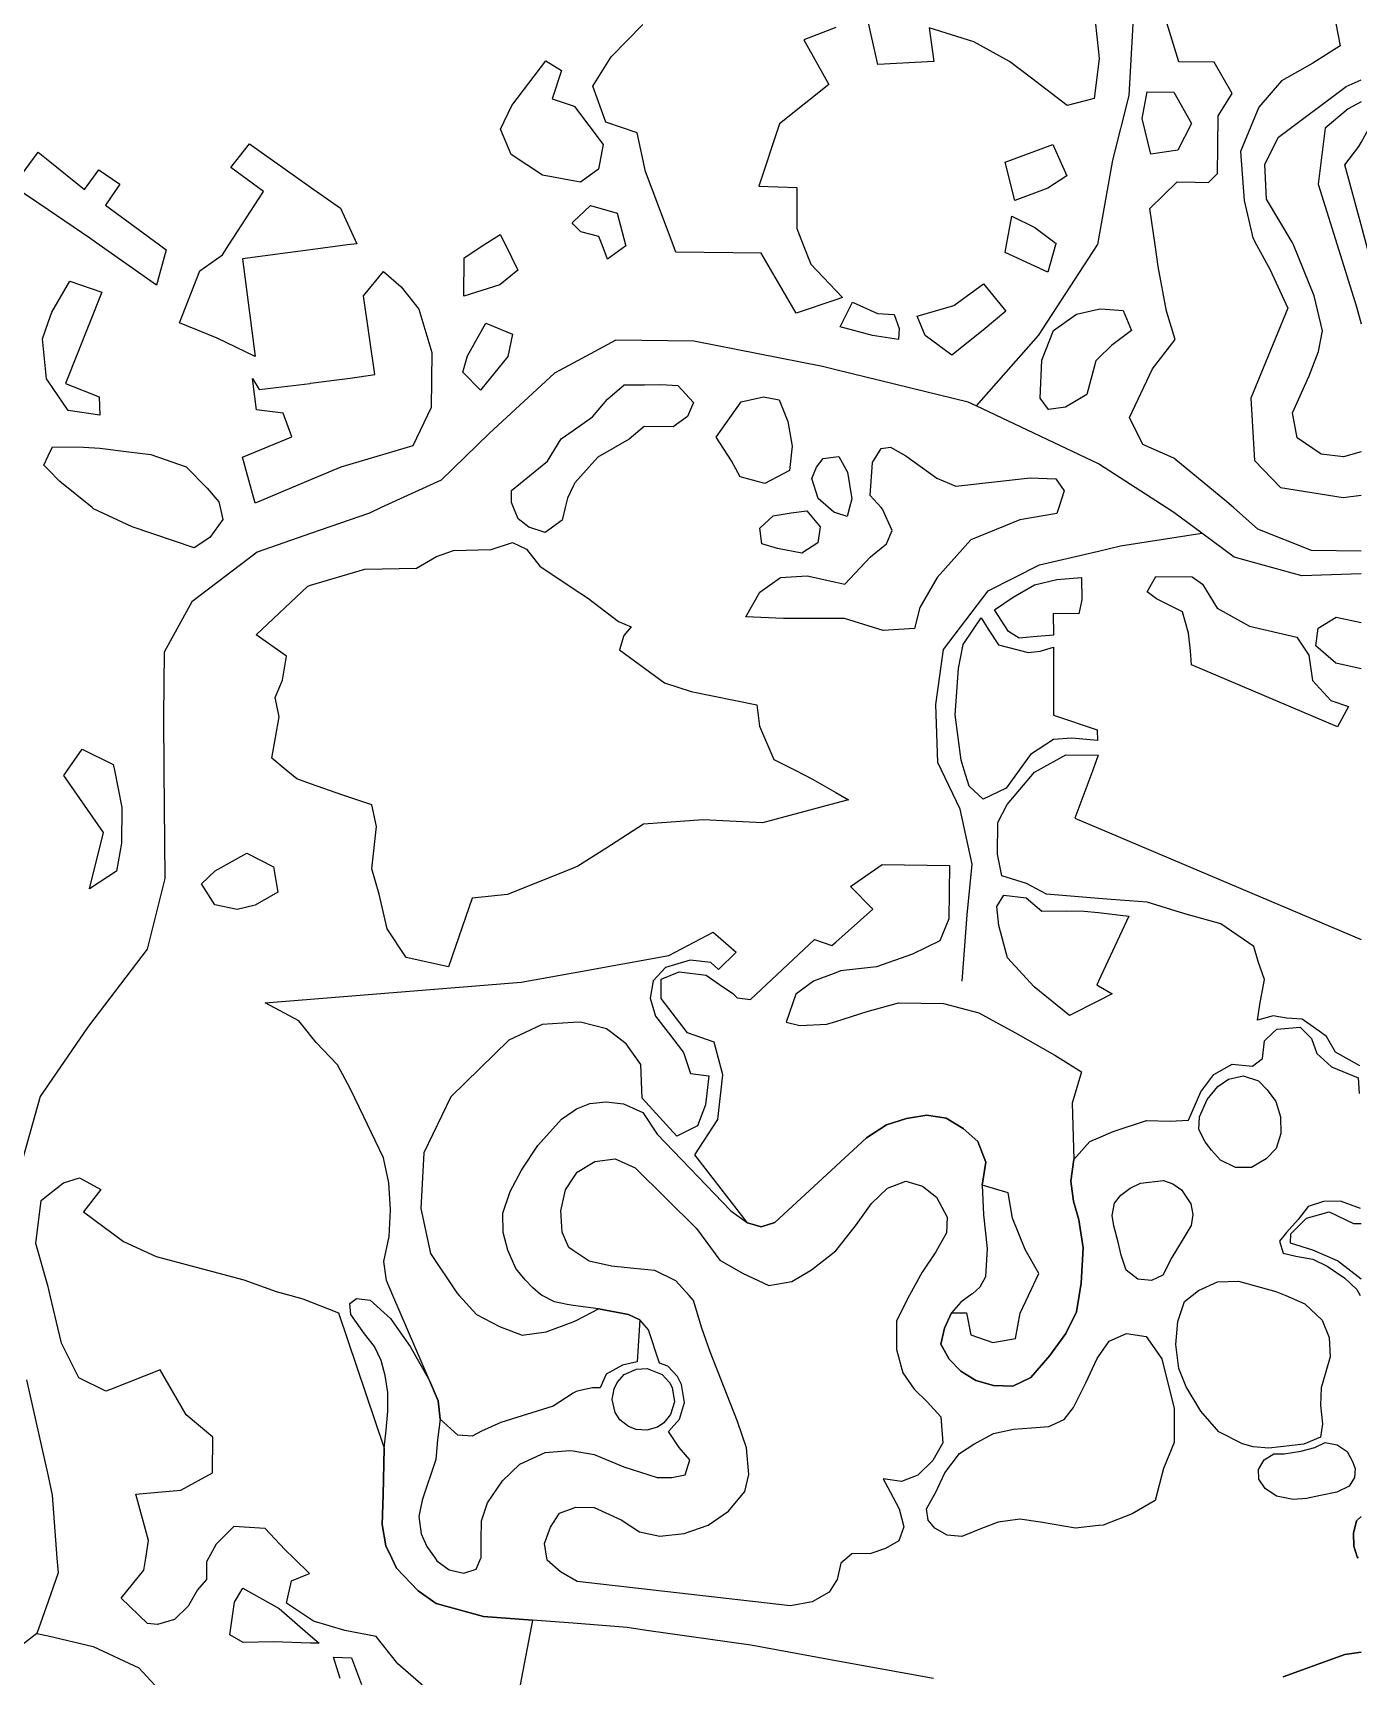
# Model space of a CAD drawing. Header units: millimetres. Extents: x 0 to 1153, y 0 to 888.
# Drawn here: x 268.3 to 419.7, y 586.5 to 774.2 of the extents above; entities that cross this region are included whole.
import ezdxf

# ---------------------------------------------------------------- set-up
doc = ezdxf.new("R2010")
doc.units = ezdxf.units.MM

msp = doc.modelspace()

# ---------------------------------------------------------------- linework, layer by layer
at = {"layer": 'minor_roads'}
msp.add_polyline3d([(374.4318, 665.9034, 5.0397), (375.0032, 673.4695, 4.9527), (375.561, 679.261, 4.8869), (374.1912, 685.5683, 4.8122), (372.0814, 690, 4.7559), (371.6507, 690.9049, 4.7439)], dxfattribs=at)
at = {"layer": 'parks'}
for points in [[(389.6217, 775.5694, 4.2917), (390, 772.0713, 4.296), (390.0815, 771.3173, 4.2962), (390, 770.6596, 4.2967), (389.5145, 766.7432, 4.2951), (386.436, 765.9444, 4.2737), (382.3658, 769.0416, 4.2434), (379.8316, 770.9401, 4.2244), (375.7671, 773.1917, 4.1944), (370.6718, 774.7868, 4.1573), (371.1928, 770.9614, 4.1631), (364.7951, 770.6117, 4.1179), (363.5287, 776.2209, 4.1057)], [(393.547, 730.2881, 4.4205), (396.172, 735.85, 4.3824), (398.7543, 739.2195, 4.3573), (397.7705, 742.4465, 4.3385), (396.8256, 747.55, 4.3082), (396.4742, 750, 4.2936), (395.8751, 754.1775, 4.2929), (398.9726, 757.1969, 4.2854), (401.0424, 757.1904, 4.2813), (402.5524, 757.1534, 4.2783), (403.6035, 758.1535, 4.2758), (403.6486, 761.21, 4.2743), (403.6838, 764.7685, 4.2726), (405.257, 767.3047, 4.2684), (403.2307, 770.8881, 4.2707), (399.1715, 770.9374, 4.2786), (397.6651, 775.8712, 4.2793)], [(417.1179, 775.2911, 4.2416), (417.5985, 772.7486, 4.2418), (414.5054, 770.7512, 4.2488), (410.9009, 768.76, 4.2567), (408.3069, 765.7437, 4.2631), (406.2074, 760.6679, 4.2696), (406.6269, 755.069, 4.2713), (407.6222, 750.8197, 4.2713), (408.0682, 750, 4.2707), (409.5765, 747.2279, 4.2863), (411.6165, 742.7987, 4.3124), (407.3996, 732.4986, 4.3878), (407.8165, 725.3665, 4.4345), (410.8079, 722.2824, 4.4518), (417.9711, 721.1733, 4.4522), (420, 721.4352, 4.4483)], [(360, 774.8478, 4.0814), (356.3501, 773.4276, 4.0387), (359.2051, 768.3287, 4.0763), (353.5723, 763.8348, 4.0195), (351.2083, 756.7272, 4.0069), (355.5298, 756.5632, 4.049), (355.5528, 751.8797, 4.0548), (356.2846, 750, 4.0635), (357.1338, 747.8185, 4.0888), (360, 744.7965, 4.1369), (360.7714, 743.9831, 4.1484), (360, 743.7267, 4.1453), (355.4594, 742.2171, 4.1213), (351.4509, 749.0676, 4.0291), (341.7343, 749.1857, 3.9433), (341.4272, 750, 3.9325), (338.2658, 758.3805, 3.8755), (337.2965, 762.7967, 3.85), (333.7233, 764.0388, 3.8074), (332.2386, 768.1268, 3.7742), (334.3334, 771.4929, 3.7842), (337.9585, 775.1842, 3.8135)], [(321.6778, 763.2188, 3.6972), (322.9812, 765.9163, 3.6938), (326.8876, 771.0445, 3.7044), (328.6561, 769.9172, 3.7276), (327.6021, 766.7057, 3.7329), (330, 765.8779, 3.7593), (330.1408, 765.8293, 3.7611), (333.4203, 761.4686, 3.8148), (332.8669, 758.6691, 3.8207), (330.8106, 757.1609, 3.807), (330, 757.3149, 3.7984), (326.4731, 757.9849, 3.7665), (322.9133, 760.3233, 3.7244), (321.6778, 763.2188, 3.6972)], [(409.0029, 759.2216, 4.2647), (410.5751, 762.3339, 4.2602), (418.309, 768.0846, 4.2425), (420, 768.8654, 4.2388)], [(395.001, 764.4558, 4.2898), (395.5494, 767.4969, 4.2873), (398.6178, 767.4597, 4.2813), (400.6281, 763.8764, 4.279), (399.0568, 760.8384, 4.2835), (395.9822, 760.3647, 4.2898), (395.001, 764.4558, 4.2898)], [(420, 766.3549, 4.24), (418.5339, 765.5452, 4.2432), (415.8778, 763.3381, 4.2494), (415.1048, 756.9359, 4.2538), (417.2679, 750, 4.2526), (419.474, 742.9262, 4.2979), (420, 741.0105, 4.3105)], [(418.1607, 759.1661, 4.2468), (419.7524, 761.2468, 4.2427), (420, 761.6983, 4.242), (421.6403, 764.6898, 4.2287), (428.491, 765.4986, 4.1781), (437.0473, 760.6558, 4.1218), (448.257, 757.1373, 4.049), (450, 756.9338, 4.0373), (461.9354, 755.5403, 4.0681), (458.2938, 750.4925, 4.0708), (458.0383, 750, 4.0713), (455.266, 744.6567, 4.1111), (452.6006, 744.9678, 4.1016), (450, 744.0351, 4.1033), (444.3812, 742.0198, 4.1552), (439.7476, 739.5208, 4.2038), (435.1367, 738.8891, 4.2362), (427.6236, 742.1118, 4.2564), (423.9316, 742.7792, 4.274), (422.9148, 743.284, 4.2766), (421.9066, 745.164, 4.2693), (420.6129, 750, 4.2432), (420, 752.291, 4.2462), (418.1607, 759.1661, 4.2468)], [(266.0241, 756.7126, 3.2819), (268.8843, 760.5898, 3.2545), (270, 759.6952, 3.2785), (274.1792, 756.344, 3.3598), (275.8126, 758.5728, 3.3432), (278.2222, 756.936, 3.3844), (276.5868, 754.54, 3.4027), (282.7444, 750, 3.5044), (283.4936, 749.4476, 3.5195), (282.3815, 745.4005, 3.5862), (275.8552, 750, 3.4574), (274.7746, 750.7616, 3.4398), (270, 754.0087, 3.3601), (266.0241, 756.7126, 3.2819)], [(285.0144, 741.0941, 3.6797), (287.3565, 747.0497, 3.5878), (289.9279, 748.8676, 3.5728), (290.6614, 750, 3.5583), (294.6274, 756.1233, 3.5247), (290.8884, 758.8449, 3.4663), (293.0313, 761.5693, 3.4565), (300, 756.6147, 3.5628), (303.4029, 754.1954, 3.6103), (305.2716, 750.1399, 3.6577), (304.202, 750, 3.6513), (300, 749.4503, 3.6306), (292.2083, 748.431, 3.5954), (293.671, 737.2721, 3.7913), (289.3168, 739.3507, 3.7337), (285.0144, 741.0941, 3.6797)], [(379.3406, 759.4704, 4.2268), (384.7755, 761.4858, 4.2641), (386.3941, 757.8887, 4.2773), (384.2112, 756.4842, 4.2626), (380.4381, 755.0805, 4.2368), (379.3406, 759.4704, 4.2268)], [(420, 726.3799, 4.4135), (417.9875, 725.8191, 4.4198), (415.4256, 726.1011, 4.4208), (412.7069, 727.9553, 4.4113), (412.1662, 730.8146, 4.3926), (414.0719, 735.0565, 4.3611), (415.1287, 737.8498, 4.3403), (415.5966, 740.1857, 4.3235), (414.6223, 744.1838, 4.2977), (412.2685, 750, 4.2625), (412.1394, 750.3189, 4.2626), (409.2021, 755.2236, 4.2661), (409.0029, 759.2216, 4.2647)], [(329.8751, 752.517, 3.8193), (330, 752.6378, 3.8197), (331.9534, 754.5267, 3.8295), (335.0275, 753.6438, 3.8618), (335.9779, 750, 3.8844), (336.0049, 749.8965, 3.8858), (333.9168, 748.398, 3.8838), (333.2957, 750, 3.8608), (332.925, 750.956, 3.8535), (330.8856, 751.4919, 3.8329), (330, 752.3903, 3.8208), (329.8751, 752.517, 3.8193)], [(379.3429, 749.1376, 4.2375), (379.5014, 750, 4.2328), (380.1045, 753.2819, 4.2354), (382.742, 751.9861, 4.2545), (385.1575, 750.1727, 4.2724), (385.108, 750, 4.2721), (384.2145, 746.8855, 4.2857), (379.3429, 749.1376, 4.2375)], [(317.4979, 744.1373, 3.822), (317.5513, 748.5318, 3.7641), (319.8049, 750, 3.7604), (321.6677, 751.2136, 3.7664), (322.2618, 750, 3.7776), (323.6718, 747.1194, 3.8231), (321.5975, 745.4348, 3.8308), (317.4979, 744.1373, 3.822)], [(269.3526, 739.2868, 3.6279), (270, 741.1268, 3.596), (270.4204, 742.3216, 3.5744), (272.5014, 745.8644, 3.5163), (276.1462, 744.5935, 3.5634), (271.9997, 734.1811, 3.7448), (275.8572, 732.6568, 3.7916), (275.9036, 730.5562, 3.8323), (272.3219, 731.1015, 3.8072), (270, 734.4363, 3.7306), (269.8163, 734.7001, 3.724), (269.3526, 739.2868, 3.6279)], [(292.2046, 725.7771, 3.9784), (297.8669, 728.087, 3.96), (296.869, 730.8031, 3.9123), (293.8048, 731.1842, 3.8935), (293.3447, 734.7579, 3.8318), (294.1364, 733.4846, 3.8566), (299.9391, 734.1946, 3.8711), (300, 734.2025, 3.8713), (304.5016, 734.7895, 3.8836), (307.3196, 735.192, 3.8912), (306.0542, 744.1742, 3.7511), (308.3178, 746.9622, 3.7244), (310.3507, 745.237, 3.7624), (312.3653, 742.6665, 3.8111), (313.8397, 737.7238, 3.8879), (313.7635, 731.4526, 3.974), (311.6642, 727.0644, 4.0269), (303.4509, 724.6182, 4.034), (300, 723.1645, 4.0455), (293.6749, 720.4999, 4.0714), (292.2046, 725.7771, 3.9784)], [(369.2888, 741.8633, 4.2204), (373.4754, 743.0854, 4.2391), (376.8779, 745.5529, 4.2447), (379.4295, 742.4463, 4.2826), (376.8457, 740.2755, 4.2805), (373.2308, 737.4295, 4.2772), (370.2052, 739.6685, 4.2422), (369.2888, 741.8633, 4.2204)], [(360.4831, 740.6415, 4.1725), (361.9001, 743.4769, 4.1598), (364.7455, 742.1879, 4.1883), (366.6698, 742.0531, 4.2019), (367.2499, 740.4664, 4.2174), (367.1386, 739.1947, 4.2261), (364.1713, 739.6582, 4.2037), (360.4831, 740.6415, 4.1725)], [(383.3204, 732.4937, 4.372), (383.541, 736.8397, 4.3455), (384.8767, 740.2151, 4.3324), (387.489, 742.1068, 4.3375), (390, 742.6502, 4.3507), (390.2534, 742.7051, 4.3499), (392.8167, 742.5345, 4.3465), (393.7639, 740.2465, 4.359), (391.4811, 738.5087, 4.3733), (390, 737.0637, 4.3843), (389.6938, 736.7649, 4.3842), (388.6799, 732.9025, 4.4015), (386.2251, 731.4827, 4.3957), (384.2796, 731.1905, 4.386), (383.3204, 732.4937, 4.372)], [(317.3928, 735.4877, 3.9362), (317.9267, 737.3303, 3.9145), (320.0099, 741.059, 3.8771), (323.0717, 739.8231, 3.91), (322.5213, 737.2745, 3.9389), (319.4137, 733.4282, 3.9728), (317.3928, 735.4877, 3.9362)], [(322.9418, 720.5902, 4.1491), (322.9584, 721.9559, 4.1321), (327.0509, 725.2978, 4.1045), (328.6162, 727.8433, 4.0802), (330, 728.8194, 4.0743), (332.2033, 730.3736, 4.0707), (333.9298, 732.369, 4.0599), (335.8122, 734.0373, 4.0545), (338.1534, 734.0089, 4.0709), (340.0242, 734.0697, 4.0832), (341.9569, 733.9626, 4.0976), (343.7233, 732.0084, 4.1288), (343.0486, 730.4091, 4.1401), (341.4198, 729.2209, 4.1416), (338.0957, 729.2613, 4.1202), (336.3841, 727.8326, 4.1247), (332.8028, 725.7761, 4.1256), (330.1778, 722.8438, 4.1437), (330, 722.4688, 4.147), (329.3412, 721.0792, 4.1611), (329.0833, 720, 4.1728), (328.7434, 718.5776, 4.195), (326.7842, 717.1612, 4.2133), (324.9372, 717.7504, 4.199), (323.7264, 718.7315, 4.1797), (323.191, 720, 4.1571), (322.9418, 720.5902, 4.1491)], [(346.3127, 728.065, 4.1834), (349.1748, 732.1001, 4.1642), (351.739, 732.6637, 4.1762), (353.5248, 732.2982, 4.1914), (354.5176, 729.8237, 4.219), (354.9952, 727.0303, 4.2456), (354.7054, 724.2276, 4.2675), (351.8742, 722.7381, 4.2645), (349.0707, 723.5342, 4.2418), (348.0696, 725.3304, 4.2195), (346.3127, 728.065, 4.1834)], [(420, 715.0438, 4.5117), (414.3171, 715.1128, 4.516), (408.2011, 717.5565, 4.4956), (405.4066, 720, 4.4724), (404.6664, 720.6472, 4.4689), (398.6214, 725.6454, 4.4432), (395.0521, 727.2127, 4.4376), (393.547, 730.2881, 4.4205)], [(269.5049, 724.8637, 3.9203), (270, 725.9009, 3.9023), (270.4971, 726.9423, 3.8831), (274.053, 726.8991, 3.8963), (275.9137, 726.7928, 3.9048), (279.225, 726.353, 3.9246), (281.7311, 726.0809, 3.9381), (285.7657, 724.666, 3.9769), (288.1655, 722.2209, 4.0272), (289.5212, 720.6712, 4.0578), (289.6749, 720, 4.0698), (289.9842, 718.6492, 4.0978), (288.4965, 716.5766, 4.1366), (286.6999, 715.3904, 4.1574), (279.6086, 717.809, 4.0921), (275.1903, 719.879, 4.0366), (275.0406, 720, 4.0335), (271.3362, 722.9923, 3.9647), (270, 724.3577, 3.9334), (269.5049, 724.8637, 3.9203)], [(349.7314, 707.5345, 4.4546), (351.2998, 710.331, 4.4216), (353.6697, 712.0026, 4.4085), (356.7411, 712.2069, 4.4193), (360, 711.4952, 4.4432), (361.0213, 711.2721, 4.4506), (363.9759, 714.3676, 4.4238), (365.7684, 715.8791, 4.413), (366.4422, 717.3948, 4.3971), (365.329, 719.8335, 4.3606), (365.1747, 720, 4.3577), (363.9012, 721.3747, 4.3406), (364.187, 725.1624, 4.3135), (365.1734, 726.758, 4.3069), (366.238, 726.903, 4.3118), (368.0002, 725.9152, 4.329), (371.5258, 723.3821, 4.3667), (373.7043, 722.4636, 4.3849), (382.2112, 723.4196, 4.4243), (385.1266, 723.2912, 4.4409), (386.0849, 721.9137, 4.4547), (385.4554, 720, 4.4634), (385.2385, 719.3407, 4.4694), (381.0177, 718.5929, 4.4561), (375.412, 716.3287, 4.4542), (371.5556, 712.0269, 4.4876), (369.5799, 708.5942, 4.5211), (368.9752, 706.1857, 4.5484), (365.4164, 705.978, 4.5371), (360.9813, 707.3235, 4.5022), (360, 707.3236, 4.4983), (354.0205, 707.3244, 4.4746), (349.7314, 707.5345, 4.4546)], [(357.252, 723.3418, 4.2892), (357.7788, 724.6084, 4.2819), (358.5582, 725.6118, 4.2784), (360, 725.796, 4.2854), (360.3512, 725.8409, 4.287), (361.3444, 724.054, 4.3064), (361.8267, 720.9911, 4.3326), (361.5596, 720, 4.3388), (361.2827, 718.972, 4.3509), (360, 719.401, 4.3386), (359.7545, 719.4831, 4.3363), (359.1682, 720, 4.3264), (357.9912, 721.0377, 4.3119), (357.252, 723.3418, 4.2892)], [(351.3009, 717.6531, 4.3186), (352.8526, 719.0745, 4.3065), (354.9024, 719.3934, 4.3126), (356.6953, 719.6225, 4.3187), (358.1998, 717.8201, 4.3506), (357.9296, 715.965, 4.3741), (356.1252, 714.7975, 4.3814), (353.3187, 715.3427, 4.3607), (351.535, 715.8754, 4.3447), (351.3009, 717.6531, 4.3186)], [(293.7799, 705.4734, 4.3652), (299.6816, 711.0419, 4.2633), (300, 711.1369, 4.2619), (306.1785, 712.9793, 4.2398), (312.0856, 713.0748, 4.2502), (314.3714, 714.4036, 4.2316), (316.322, 715.114, 4.2235), (320.6149, 715.2198, 4.2313), (323.0459, 715.9986, 4.2237), (324.6592, 715.2543, 4.2397), (326.1699, 713.3032, 4.2752), (330, 710.7706, 4.3239), (331.6244, 709.6966, 4.348), (335.1559, 706.9962, 4.405), (336.6269, 706.3836, 4.4202), (335.7916, 705.3809, 4.4326), (335.2844, 703.761, 4.4559), (340.4174, 700.0004, 4.5313), (343.482, 698.9967, 4.5562), (350.9836, 697.456, 4.6016), (351.2738, 695.0366, 4.6365), (352.9299, 691.2346, 4.694), (355.3669, 690, 4.7167), (357.3461, 688.9973, 4.7345), (360, 687.4594, 4.7605), (361.457, 686.6151, 4.7745), (360, 686.2268, 4.7766), (351.6192, 683.9934, 4.7894), (344.8382, 684.3267, 4.7714), (338.0313, 683.8426, 4.7649), (333.7061, 681.0797, 4.7966), (330.5324, 679.0276, 4.8211), (330, 678.8154, 4.8234), (322.4776, 675.8175, 4.8726), (318.4365, 675.3834, 4.8819), (315.7436, 667.5272, 5.0047), (310.898, 668.6268, 4.9926), (308.7479, 671.8866, 4.9435), (307.8369, 675.8375, 4.882), (306.9771, 678.747, 4.8366), (307.5233, 683.5723, 4.7602), (306.9862, 686.069, 4.7209), (303.6829, 687.1592, 4.7041), (300, 688.455, 4.6838), (298.4308, 689.0071, 4.6775), (297.2179, 690, 4.6634), (295.5504, 691.3651, 4.6397), (296.4233, 696.1121, 4.5469), (295.9623, 698.292, 4.5052), (296.7937, 700.289, 4.4664), (297.2424, 703.0154, 4.414), (293.7799, 705.4734, 4.3652)], [(378.136, 708.3416, 4.5593), (380.2633, 709.7746, 4.5519), (382.702, 711.1946, 4.5465), (385.2269, 711.805, 4.5509), (388.0584, 712.003, 4.5614), (388.0836, 709.4752, 4.5882), (387.7523, 707.8624, 4.6039), (384.8358, 707.8979, 4.5916), (384.8459, 705.4446, 4.6183), (382.5497, 705.2309, 4.6119), (380.9337, 705.0926, 4.6073), (379.7279, 705.832, 4.5943), (378.136, 708.3416, 4.5593)], [(395.5669, 710.3786, 4.5822), (396.5553, 712.1413, 4.563), (400.6864, 712.0912, 4.56), (401.8832, 711.2682, 4.5676), (403.5521, 708.5254, 4.5951), (407.2513, 706.4641, 4.6139), (412.6542, 705.1905, 4.6233), (414.012, 703.1483, 4.644), (414.4643, 700.253, 4.6746), (416.5384, 697.9699, 4.6976), (418.5522, 697.295, 4.7034), (417.3093, 694.9778, 4.7291), (400.6361, 702.0285, 4.6657), (400.5039, 703.6469, 4.6488), (400.2806, 705.6567, 4.6279), (399.5908, 708.081, 4.603), (398.1373, 708.8234, 4.5964), (396.612, 709.576, 4.5898), (395.5669, 710.3786, 4.5822)], [(373.6345, 696.326, 4.6841), (374.0106, 701.6271, 4.6222), (374.5314, 704.362, 4.5916), (376.5901, 707.394, 4.564), (377.3896, 706.102, 4.5822), (378.5746, 704.3128, 4.6073), (381.9688, 703.4632, 4.6294), (383.3452, 703.6137, 4.6327), (384.8452, 704.0694, 4.6333), (384.8548, 696.3104, 4.7176), (389.8533, 694.6329, 4.7498), (389.9021, 693.3872, 4.7629), (386.9404, 693.6555, 4.752), (384.8448, 693.5137, 4.7479), (382.2266, 691.7893, 4.76), (380.9278, 690, 4.7768), (379.4387, 687.9484, 4.7959), (376.8342, 686.6977, 4.8044), (375.2217, 688.1669, 4.7843), (374.6549, 690, 4.762), (374.2989, 691.1515, 4.7475), (373.6345, 696.326, 4.6841)], [(420, 701.5779, 4.6564), (417.1016, 702.2281, 4.6516), (414.8241, 704.2163, 4.632), (415.0964, 706.2387, 4.6102), (417.1656, 707.4959, 4.5951), (420, 706.8846, 4.5994)], [(271.8147, 689.3864, 4.7157), (272.2391, 690, 4.7043), (273.9053, 692.4088, 4.6477), (277.4566, 690.6745, 4.681), (277.589, 690, 4.6956), (278.4274, 685.7286, 4.7674), (278.378, 681.6686, 4.8371), (277.8275, 678.4602, 4.8933), (274.7263, 676.4537, 4.9347), (276.3388, 682.8735, 4.8204), (271.8147, 689.3864, 4.7157)], [(378.4759, 680.3963, 4.8778), (378.5201, 684.0383, 4.8374), (379.5757, 686.0697, 4.8169), (382.6815, 689.7674, 4.7834), (383.1046, 690, 4.782), (386.2859, 691.7493, 4.7707), (389.9778, 691.723, 4.7803), (389.3377, 690, 4.7967), (387.3009, 684.517, 4.8478), (390, 683.3735, 4.864), (420, 670.6633, 4.9343)], [(287.5521, 677.0225, 4.8961), (289.1048, 678.5276, 4.8676), (292.7173, 680.5186, 4.8269), (295.7672, 678.9576, 4.846), (296.2356, 676.0714, 4.8921), (293.6601, 674.5788, 4.9225), (291.6164, 674.1019, 4.9352), (289.0575, 674.6348, 4.9324), (287.5521, 677.0225, 4.8961)], [(419.8677, 656.2361, 5.0322), (417.0734, 657.7846, 5.0347), (416.0642, 659.5809, 5.0306), (415.4755, 660, 5.0305), (413.2752, 661.5661, 5.023), (411.4944, 661.6807, 5.0264), (409.9633, 661.9502, 5.0279), (408.1672, 661.4609, 5.0365), (408.4444, 663.2323, 5.0204), (408.9828, 666.1063, 4.9943), (408.2485, 668.1595, 4.978), (407.7497, 669.8567, 4.9641), (403.9612, 672.458, 4.948), (399.8753, 673.6041, 4.9444), (395.5439, 674.9297, 4.939), (391.4558, 675.2396, 4.9424), (390, 675.3558, 4.9435), (384.0466, 675.8313, 4.9335), (381.7598, 677.0485, 4.9184), (378.9573, 677.9281, 4.9058), (378.4759, 680.3963, 4.8778)], [(340.035, 663.9333, 5.0511), (340.0618, 666.1352, 5.0199), (342.1098, 666.9652, 5.0102), (345.174, 666.5841, 5.0186), (346.6958, 665.5435, 5.0344), (348.2177, 664.5122, 5.05), (348.7309, 663.9949, 5.0575), (350.263, 663.809, 5.0613), (357.5472, 670.6803, 4.9766), (359.5524, 669.9683, 4.9884), (360, 670.3703, 4.9837), (364.2065, 674.1489, 4.9373), (361.6804, 676.7256, 4.9023), (365.2911, 679.2185, 4.8747), (372.978, 679.1251, 4.8853), (372.9121, 673.0396, 4.9564), (371.8664, 670.5063, 4.9857), (368.7473, 669.0017, 5.003), (364.6375, 667.5277, 5.0208), (360.5403, 667.0757, 5.0266), (360, 666.8739, 5.0293), (357.4574, 665.9238, 5.0393), (355.4173, 664.4247, 5.0574), (354.3234, 661.223, 5.0992), (355.8854, 660.8602, 5.1051), (358.9638, 660.99, 5.1054), (360, 661.3171, 5.1019), (363.5849, 662.4485, 5.0852), (367.1691, 663.4271, 5.0713), (372.2831, 663.3649, 5.0699), (376.3459, 662.2935, 5.0804), (380.4503, 660.0414, 5.1027), (380.5228, 660, 5.1031), (385.006, 657.44, 5.1173), (388.0437, 655.5354, 5.1271), (386.9777, 651.9895, 5.1522), (387.171, 645.5292, 5.1955), (386.8612, 643.052, 5.2127), (387.1613, 640.7904, 5.2274), (387.7668, 638.6552, 5.2404), (388.2395, 635.4622, 5.2607), (388.0385, 631.4227, 5.2881), (387.8071, 630, 5.2983), (387.5031, 628.1305, 5.2944), (386.2741, 625.6459, 5.2922), (384.4455, 623.1406, 5.2931), (382.2812, 620.6302, 5.2967), (380.2072, 619.6333, 5.3038), (378.0265, 619.7248, 5.3132), (376.0033, 620.279, 5.3223), (374.2662, 621.3594, 5.3302), (372.9322, 622.723, 5.3362), (371.9862, 624.4535, 5.3404), (372.3997, 626.2604, 5.3397), (373.2285, 628.0344, 5.3378), (374.9228, 628.0417, 5.3326), (375.4034, 625.4992, 5.3291), (377.9502, 624.6226, 5.3193), (380.5134, 625.1026, 5.311), (381.0596, 627.9672, 5.3137), (381.999, 630, 5.3144), (383.169, 632.5318, 5.2935), (381.6438, 635.2636, 5.278), (380.1767, 638.831, 5.2559), (379.6925, 641.736, 5.2359), (376.7141, 642.6085, 5.2354), (377.1456, 645.2329, 5.2151), (376.2152, 647.5858, 5.1992), (374.5312, 649.0929, 5.1905), (372.6195, 650.2684, 5.1843), (370.4017, 650.5927, 5.1849), (368.0878, 650.2398, 5.191), (365.7852, 649.5058, 5.2003), (363.5054, 648.0189, 5.216), (360, 644.789, 5.2492), (353.0146, 638.3526, 5.3067), (351.4499, 637.8327, 5.3119), (349.9133, 638.3159, 5.3081), (343.9018, 646.0735, 5.2383), (346.5084, 650.121, 5.2013), (347.0895, 655.1967, 5.155), (346.112, 658.9347, 5.1204), (343.056, 659.9939, 5.1088), (340.035, 663.9333, 5.0511)], [(378.4036, 674.4503, 4.9439), (379.1942, 675.7137, 4.9306), (381.7401, 675.4319, 4.9358), (383.5195, 673.8864, 4.9537), (386.3333, 673.9451, 4.955), (388.371, 673.9204, 4.9566), (390, 673.7379, 4.9595), (393.4867, 673.3472, 4.9576), (390, 665.9222, 5.0371), (389.8031, 665.503, 5.0413), (390, 665.3874, 5.0424), (391.5806, 664.4593, 5.048), (390, 663.6584, 5.0595), (386.6915, 661.9819, 5.078), (382.6394, 665.2462, 5.0454), (379.611, 668.5817, 5.0094), (378.6327, 672.2546, 4.9685), (378.4036, 674.4503, 4.9439)], [(294.7955, 663.4517, 5.1019), (300, 663.871, 5.0801), (324.0582, 665.8093, 5.0218), (330, 666.8724, 4.9995), (340.9337, 668.8286, 4.9827), (345.9771, 671.5085, 4.9512), (348.6185, 669.2184, 4.9859), (346.6045, 667.2358, 5.011), (345.7272, 668.0456, 4.9989), (343.3729, 668.3158, 4.9926), (340.5416, 667.4767, 5.0014), (339.1326, 665.9606, 5.0215), (338.7965, 663.9484, 5.0499), (339.4112, 661.9245, 5.0792), (340.843, 660.0487, 5.1067), (340.8806, 660, 5.1074), (342.5975, 657.7787, 5.1292), (343.3832, 655.3532, 5.1521), (345.4818, 655.0861, 5.1554), (345.1223, 651.8011, 5.1856), (344.2058, 649.387, 5.2077), (341.8419, 648.2078, 5.2184), (337.8825, 652.5303, 5.1768), (337.7296, 656.3883, 5.14), (336.0481, 658.7503, 5.1165), (334.4153, 660, 5.1035), (333.8151, 660.4593, 5.0965), (330.8276, 661.2297, 5.0833), (330, 661.1781, 5.0835), (326.4607, 660.9576, 5.0915), (324.4283, 660, 5.1086), (322.6347, 659.1549, 5.1195), (316.0031, 652.7125, 5.1933), (312.9203, 646.3013, 5.2623), (312.6032, 639.9401, 5.3268), (313.6754, 634.7886, 5.3768), (316.7059, 630.3102, 5.4167), (316.9879, 630, 5.4193), (318.9614, 627.8297, 5.4254), (321.5823, 626.4783, 5.4262), (324.1674, 625.4713, 5.4251), (326.9211, 625.8466, 5.4181), (330, 627.0106, 5.4079), (330.4217, 627.17, 5.4069), (332.8673, 628.497, 5.4003), (336.3036, 627.8233, 5.3995), (337.6071, 627.2314, 5.4001), (337.3167, 622.4123, 5.4147), (335.6179, 622.0334, 5.4181), (333.7433, 621.0062, 5.4238), (333.0691, 619.4533, 5.4298), (332.1821, 619.4641, 5.4311), (330.94, 619.1819, 5.4339), (330.3229, 619.0407, 5.4353), (330, 618.8342, 5.4366), (327.7132, 617.372, 5.4477), (321.7364, 615.484, 5.4712), (319.5026, 614.4983, 5.4816), (318.449, 613.9443, 5.4871), (316.8279, 614.0476, 5.4913), (314.7882, 615.8751, 5.4887), (314.5659, 617.9685, 5.4795), (313.5791, 620.2849, 5.4711), (309.3986, 630, 5.4321), (308.6592, 631.7182, 5.416), (308.3739, 633.8867, 5.3946), (308.9841, 636.7505, 5.3647), (309.141, 639.7964, 5.3337), (308.9304, 642.856, 5.3032), (308.326, 645.7253, 5.2751), (307.391, 647.7066, 5.2565), (306.0811, 650.3986, 5.2313), (304.5143, 653.6513, 5.2006), (303.0767, 656.3542, 5.1753), (300.6224, 658.9207, 5.1526), (300, 659.6985, 5.1456), (299.7587, 660, 5.1433), (298.6701, 661.3604, 5.1246), (294.7955, 663.4517, 5.1019)], [(401.4622, 648.9702, 5.1254), (401.5596, 650.4093, 5.1174), (402.4308, 652.3965, 5.1038), (403.6317, 653.8872, 5.0922), (404.8486, 654.718, 5.0841), (406.5313, 655.0786, 5.0772), (408.2829, 654.5369, 5.0743), (409.2853, 653.5026, 5.0758), (410.276, 652.1618, 5.0785), (410.8061, 650.4085, 5.0844), (410.831, 648.5126, 5.0926), (410.3145, 646.7813, 5.1022), (409.1573, 645.5967, 5.1122), (407.4754, 644.6414, 5.1235), (405.6369, 644.608, 5.1313), (403.9451, 645.4741, 5.134), (402.9119, 646.6017, 5.1323), (402.1884, 647.5676, 5.1301), (401.4622, 648.9702, 5.1254)], [(326.7154, 601.6806, 5.5092), (327.3932, 603.5307, 5.4998), (328.4118, 605.1445, 5.4902), (330, 605.7119, 5.4826), (330.298, 605.8184, 5.4815), (332.3836, 605.7931, 5.4764), (335.4674, 604.3897, 5.4732), (337.5763, 602.9981, 5.472), (339.8881, 602.5147, 5.4672), (342.657, 602.8249, 5.4589), (345.4256, 603.7576, 5.4493), (347.7307, 605.3557, 5.4397), (349.5963, 607.6189, 5.4303), (350.0755, 609.5644, 5.4252), (349.7765, 612.5879, 5.4195), (348.7824, 615.6199, 5.4149), (345.6505, 623.5841, 5.4014), (344.6764, 626.2906, 5.3959), (343.7395, 629.4241, 5.3889), (343.2258, 630, 5.3878), (341.7368, 631.6693, 5.3733), (339.3139, 632.8695, 5.3635), (336.9032, 633.1032, 5.3627), (334.3568, 633.3479, 5.3618), (331.8222, 633.9083, 5.3578), (330, 635.1251, 5.3467), (329.4836, 635.4699, 5.3442), (328.7459, 637.2444, 5.3278), (328.5838, 639.6902, 5.3039), (329.1323, 642.0715, 5.2794), (330, 643.4034, 5.2649), (330.4597, 644.109, 5.2579), (332.4802, 645.311, 5.2459), (334.7855, 645.6082, 5.2429), (337.059, 644.6049, 5.2525), (344.0872, 637.6526, 5.3163), (346.7287, 634.0524, 5.3482), (349.3477, 632.5432, 5.3604), (352.3355, 631.1316, 5.3711), (354.9625, 631.6015, 5.3652), (357.2006, 632.9495, 5.3521), (360, 635.1051, 5.332), (360.0161, 635.1175, 5.3318), (362.3463, 638.1277, 5.3009), (364.0776, 640.5133, 5.2772), (365.9051, 642.2752, 5.2591), (367.9767, 643.0677, 5.2487), (369.9036, 642.4868, 5.2496), (371.4786, 641.2225, 5.2563), (372.6979, 638.959, 5.2713), (372.6362, 637.1757, 5.2852), (371.403, 634.9978, 5.305), (369.8563, 632.6749, 5.3271), (368.402, 630.0537, 5.3518), (368.375, 630, 5.3523), (366.9113, 627.0798, 5.3575), (366.9116, 623.8182, 5.3588), (367.6468, 621.1797, 5.3568), (368.9428, 619.3148, 5.3517), (370.4198, 617.8752, 5.3452), (372.0053, 616.1555, 5.3375), (372.217, 613.1887, 5.3354), (371.0654, 611.1585, 5.3409), (369.3749, 609.4879, 5.3502), (367.5118, 608.7486, 5.361), (365.4057, 609.0622, 5.373), (366.2189, 607.5842, 5.3691), (367.2503, 605.6482, 5.3636), (367.7524, 603.5607, 5.361), (367.1898, 601.9786, 5.3652), (365.6526, 601.0959, 5.3761), (363.9915, 600.54, 5.388), (361.8171, 600.4921, 5.4032), (361.2376, 600, 5.4078), (360.5655, 599.4294, 5.4099), (360.1512, 597.5575, 5.4044), (360, 597.3204, 5.4044), (359.2224, 596.1006, 5.4014), (357.2992, 595.0182, 5.4032), (354.8162, 594.5652, 5.4099), (330.4588, 597.3421, 5.4979), (330, 597.6007, 5.4997), (328.5379, 598.4248, 5.5065), (327.0117, 599.7628, 5.5141), (326.9751, 600, 5.5145), (326.7154, 601.6806, 5.5092)], [(268.6235, 635.9403, 5.5697), (269.2029, 640.8673, 5.4985), (270, 641.4879, 5.486), (271.7766, 642.8709, 5.4583), (273.6137, 643.4433, 5.4415), (276.027, 642.1131, 5.4468), (274.0541, 639.5725, 5.4903), (278.608, 636.1627, 5.5088), (282.3514, 634.4539, 5.508), (287.649, 633.0607, 5.4926), (292.3568, 631.7955, 5.4777), (296.049, 630.4776, 5.4685), (297.7255, 630, 5.4627), (299.1152, 629.6041, 5.456), (300, 629.2636, 5.4522), (303.1801, 628.0401, 5.4534), (308.3946, 612.5798, 5.5231), (308.2738, 607.2383, 5.5509), (308.1606, 603.8481, 5.5687), (308.5864, 601.3991, 5.5796), (309.2624, 600, 5.5841), (309.8103, 598.8661, 5.5812), (312.2723, 596.2716, 5.5694), (314.3327, 594.8341, 5.5599), (319.7491, 593.3466, 5.5365), (325.3621, 592.916, 5.513), (323.9219, 585.5464, 5.511)], [(391.5607, 639.1294, 5.225), (391.8417, 640.557, 5.2146), (392.5561, 641.4682, 5.2056), (393.6285, 642.2543, 5.1959), (394.8025, 642.844, 5.1872), (397.4195, 643.1468, 5.174), (398.5015, 642.7434, 5.1716), (399.4923, 642.0716, 5.1711), (400.56, 640.4883, 5.1749), (400.7926, 639.2403, 5.1806), (400.5937, 637.9976, 5.1883), (399.5741, 636.3002, 5.2027), (398.3676, 634.3543, 5.2198), (397.3682, 632.3407, 5.2367), (396.0581, 631.7341, 5.2474), (394.4852, 631.8554, 5.2554), (393.1714, 632.9121, 5.256), (392.5845, 634.6011, 5.2486), (392.2591, 636.101, 5.2408), (391.7541, 637.947, 5.2316), (391.5607, 639.1294, 5.225)], [(420, 631.8674, 5.1149), (417.2874, 633.9479, 5.1221), (414.4891, 635.1713, 5.132), (411.9493, 635.9641, 5.1418), (411.9626, 637.0604, 5.137), (413.7742, 638.8225, 5.1209), (416.3406, 639.5625, 5.1058), (419.1377, 638.2463, 5.0973), (420, 638.2106, 5.0933)], [(313.508, 584.8459, 5.555), (309.9652, 587.9368, 5.5725), (307.4695, 591.0428, 5.5851), (303.8978, 591.7552, 5.6004), (300.3304, 592.8207, 5.6156), (300, 593.0419, 5.6171), (297.2625, 594.8744, 5.6398), (297.805, 597.4231, 5.6372), (299.869, 598.2529, 5.6208), (298.076, 600, 5.6367), (297.0493, 601.0004, 5.6394), (294.8087, 603.3971, 5.6435), (291.2389, 603.6078, 5.6714), (289.1927, 601.607, 5.7011), (288.3423, 600, 5.7186), (288.1129, 599.5666, 5.7198), (288.1124, 597.5502, 5.7167), (287.0751, 596.3734, 5.7232), (286.0054, 594.5001, 5.7286), (284.4527, 592.9951, 5.738), (282.4955, 592.4057, 5.752), (281.3782, 592.5307, 5.7609), (278.3528, 595.4481, 5.7915), (280.941, 598.6409, 5.7778), (281.1629, 600, 5.779), (281.4936, 602.0258, 5.7621), (280.0474, 607.312, 5.7369), (281.2794, 607.4178, 5.7264), (285.1756, 607.7607, 5.6932), (288.7723, 609.7612, 5.6518), (288.8217, 613.8212, 5.6251), (285.7997, 616.3668, 5.6309), (282.8014, 621.5139, 5.6177), (277.1319, 619.2691, 5.6737), (276.6099, 619.0617, 5.679), (273.5359, 620.6137, 5.6895), (271.5537, 624.5405, 5.6738), (270.2539, 630, 5.6408), (270.0939, 630.6724, 5.6327), (270, 631.0086, 5.6287), (268.6235, 635.9403, 5.5697)], [(398.8544, 624.4245, 5.2264), (399.07, 627.0422, 5.2324), (399.8169, 629.319, 5.2344), (400.6873, 630, 5.2313), (401.4306, 630.5817, 5.2239), (403.6005, 631.5774, 5.2066), (405.9906, 631.6227, 5.1932), (410.2683, 630.4743, 5.1746), (411.3841, 630, 5.1703), (413.5758, 629.0682, 5.1555), (415.5351, 627.1953, 5.1398), (416.3661, 625.2153, 5.1302), (416.4589, 622.9841, 5.1243), (415.9908, 621.2893, 5.1227), (415.4331, 619.4563, 5.1213), (415.3612, 617.4873, 5.1168), (415.5988, 615.3379, 5.1102), (415.3648, 613.8354, 5.1078), (413.4608, 613.013, 5.116), (409.4436, 612.5786, 5.1366), (407.687, 612.7114, 5.1465), (406.4365, 613.0611, 5.1541), (403.7598, 614.4224, 5.1722), (401.7107, 616.7889, 5.1898), (400.0102, 619.5693, 5.2067), (399.1644, 621.6517, 5.217), (398.8544, 624.4245, 5.2264)], [(370.359, 605.6383, 5.3441), (371.4049, 607.5212, 5.3381), (372.4389, 609.748, 5.3328), (374.136, 611.9575, 5.3246), (375.7634, 613.0249, 5.3169), (378.0236, 614.224, 5.3066), (380.2918, 614.7539, 5.296), (382.3554, 614.8961, 5.286), (384.3391, 615.0393, 5.2765), (386.0912, 615.8543, 5.2699), (387.1627, 617.2165, 5.2681), (388.5393, 620.0152, 5.2693), (389.8438, 622.7963, 5.2719), (390, 623.0198, 5.2719), (391.2346, 624.7865, 5.2701), (393.2193, 625.673, 5.2615), (395.4448, 625.3207, 5.248), (397.2519, 622.7714, 5.2308), (398.6293, 617.0772, 5.2074), (398.6465, 613.2301, 5.1967), (397.4435, 610.2527, 5.195), (396.4639, 606.5849, 5.19), (393.8401, 605.065, 5.1996), (390.5318, 603.7764, 5.2133), (390, 603.7188, 5.2159), (387.3709, 603.4339, 5.2323), (383.3671, 604.1051, 5.2599), (381.0298, 604.4587, 5.2756), (378.5242, 604.1174, 5.2912), (376.6214, 603.3972, 5.3028), (374.3884, 602.4672, 5.3168), (372.7279, 602.6175, 5.328), (371.2993, 603.434, 5.3377), (370.5272, 604.354, 5.3429), (370.359, 605.6383, 5.3441)], [(408.2869, 610.121, 5.1365), (408.9157, 611.2284, 5.136), (410.027, 611.9211, 5.1318), (411.2099, 611.9346, 5.1255), (413.1075, 612.2182, 5.116), (414.7031, 612.6541, 5.1084), (415.9005, 613.1971, 5.1033), (417.2481, 612.9484, 5.0954), (418.3976, 612.1818, 5.0874), (419.0153, 611.0593, 5.0813), (419.3252, 610.2471, 5.0777), (419.2568, 609.2258, 5.0756), (418.6452, 608.2204, 5.0765), (417.2143, 607.5316, 5.0824), (415.3636, 607.1545, 5.0913), (413.7691, 606.8115, 5.0989), (412.2495, 606.7184, 5.1067), (410.3198, 607.0764, 5.1179), (409.028, 607.9748, 5.127), (408.3294, 609.0147, 5.1334), (408.2869, 610.121, 5.1365)], [(419.6806, 600, 5.0513), (419.5461, 600.144, 5.0523), (419.1534, 601.366, 5.0573), (419.1317, 602.8716, 5.061), (419.4924, 604.2796, 5.0625), (420, 604.7514, 5.061)], [(419.1317, 602.8716, 5.061), (419.4924, 604.2796, 5.0625), (420, 604.7514, 5.061)], [(419.6806, 600, 5.0513), (419.5461, 600.144, 5.0523), (419.1534, 601.366, 5.0573), (419.1317, 602.8716, 5.061)], [(290.7531, 591.2553, 5.6867), (291.3098, 594.9746, 5.6872), (292.2565, 596.5892, 5.6816), (296.4237, 594.2434, 5.6459), (300, 591.1232, 5.6161), (300.9708, 590.2762, 5.6117), (300, 590.307, 5.6157), (295.7541, 590.4418, 5.6478), (292.2769, 590.3819, 5.674), (290.7531, 591.2553, 5.6867)], [(303.3836, 586.2699, 5.5993), (302.5979, 588.6954, 5.604), (304.651, 588.6239, 5.5953), (305.7968, 585.5808, 5.5886)], [(411.116, 586.4291, 4.9527), (415.387, 588.0219, 4.9407), (418.1482, 589.0105, 4.9335), (420, 589.2559, 4.9241)]]:
    msp.add_polyline3d(points, dxfattribs=at)
at = {"layer": 'paths'}
for points in [[(412.813, 815.3602, 4.0133), (413.8971, 810.1568, 4.0601), (413.7905, 810, 4.0625), (411.9361, 807.2722, 4.0911), (408.8166, 804.4203, 4.1263), (405.048, 800.7585, 4.1659), (398.8094, 793.1033, 4.2273), (395.6549, 786.0518, 4.2624), (394.4802, 780, 4.2836), (394.0948, 778.0146, 4.2853), (393.4743, 767.0668, 4.2916), (391.6185, 759.6836, 4.2987), (390, 750.7197, 4.306), (389.8791, 750.0503, 4.3055), (389.8464, 750, 4.3053), (383.1118, 739.6604, 4.3247), (376.0294, 731.6252, 4.3345)], [(420, 712.421, 4.5399), (413.2347, 712.1896, 4.5482), (405.5087, 714.3277, 4.5322), (401.8018, 717.0674, 4.5067), (398.6019, 719.4386, 4.4848), (397.7378, 720, 4.4797), (390.1335, 724.9401, 4.4572), (390, 725.0034, 4.457), (376.0294, 731.6252, 4.3345), (375.1077, 732.0638, 4.3261), (360, 735.7507, 4.2076), (358.4782, 736.1221, 4.1938), (343.7924, 739.0045, 4.0609), (334.8829, 739.1128, 3.993), (330, 736.4909, 3.9864), (327.8602, 735.3419, 3.9891), (320.4005, 728.4821, 4.0408), (314.9172, 723.1501, 4.0922), (308.0671, 720, 4.1169), (306.7279, 719.3841, 4.1245), (300, 717.0463, 4.1509), (293.8868, 714.9221, 4.1799), (286.4491, 709.2236, 4.2842), (283.2784, 703.4732, 4.4023), (283.1894, 696.1521, 4.5567), (283.2446, 690, 4.6863), (283.3558, 677.6311, 4.8952), (281.3236, 669.5531, 5.037), (274.6155, 660.7701, 5.2065), (274.0861, 660, 5.2215), (270, 654.0562, 5.3149), (269.0914, 652.7346, 5.3356), (265.8503, 641.1961, 5.5108)], [(371.6507, 690.9049, 4.7439), (371.4193, 697.5144, 4.6631), (372.2948, 703.7944, 4.5901), (377.403, 710.497, 4.5314), (383.2573, 713.483, 4.5237), (390, 715.0419, 4.5385), (392.4978, 715.6194, 4.5303), (401.8018, 717.0674, 4.5067)], [(267.539, 620.3614, 5.7357), (270, 609.3519, 5.801), (270.4799, 607.2053, 5.8137), (271.0211, 600, 5.8643), (271.1471, 598.3233, 5.858), (270, 595.033, 5.8569), (268.7374, 591.4114, 5.8574), (262.8638, 586.8461, 5.899)], [(268.7374, 591.4114, 5.8574), (270, 591.1141, 5.8444), (275.1445, 589.9025, 5.8019), (280.3818, 587.488, 5.7572), (284.5307, 582.9774, 5.7184)]]:
    msp.add_polyline3d(points, dxfattribs=at)
at = {"layer": 'water'}
for points in [[(304.4717, 629.1022, 5.4453), (305.2538, 629.6688, 5.4409), (306.7856, 629.4551, 5.4394), (309.1261, 627.3917, 5.4458), (310.1942, 625.8455, 5.4515), (311.3808, 624.1864, 5.4573), (313.5791, 620.2849, 5.4711), (314.5659, 617.9685, 5.4795), (314.7882, 615.8751, 5.4887), (314.4877, 613.5093, 5.5005), (314.3007, 611.2721, 5.5116), (312.7495, 606.6078, 5.5387), (312.3676, 604.7726, 5.5489), (312.6392, 602.7901, 5.5575), (313.2766, 601.3142, 5.5621), (314.2128, 600, 5.5647), (314.4317, 599.6927, 5.5636), (315.8337, 598.6628, 5.5571), (317.4996, 598.2988, 5.5502), (318.9194, 598.7275, 5.545), (319.4502, 600, 5.5441), (319.4709, 600.0496, 5.5438), (319.4875, 602.075, 5.535), (319.5063, 604.277, 5.5255), (320.2184, 606.3219, 5.5143), (321.9272, 608.8286, 5.4981), (323.8842, 610.7189, 5.4842), (326.7859, 612.0868, 5.47), (329.6097, 612.3126, 5.4606), (330, 612.248, 5.4597), (332.3933, 611.8514, 5.4562), (335.7884, 610.4163, 5.4538), (339.5858, 609.2087, 5.4491), (341.2641, 609.2069, 5.4454), (342.7943, 609.5135, 5.4412), (343.3026, 611.2263, 5.4357), (342.097, 612.6441, 5.4345), (340.8643, 614.4524, 5.432), (342.1202, 615.8681, 5.4259), (342.7031, 617.7938, 5.4199), (342.3764, 619.8513, 5.415), (341.8997, 620.7398, 5.4134), (340.7872, 621.9149, 5.4117), (339.8566, 622.2886, 5.4119), (338.5839, 626.0673, 5.4026), (337.6071, 627.2314, 5.4001), (336.3036, 627.8233, 5.3995), (332.8673, 628.497, 5.4003), (330, 628.877, 5.4013), (329.3167, 628.9675, 5.4022), (327.8419, 629.2735, 5.4037), (326.4615, 630, 5.4034), (326.2696, 630.101, 5.4027), (325.3841, 630.8923, 5.3963), (324.508, 631.795, 5.3888), (323.4607, 633.0807, 5.3778), (322.543, 635.164, 5.3585), (321.9844, 637.2058, 5.3391), (321.955, 639.3897, 5.3174), (322.8084, 641.8789, 5.2912), (324.1006, 644.307, 5.2651), (325.9651, 647.137, 5.2341), (328.6709, 650.1426, 5.2003), (330, 651.0561, 5.1892), (330.3714, 651.3114, 5.1868), (331.9133, 651.9245, 5.1811), (333.7697, 652.1156, 5.1797), (335.7408, 651.878, 5.1825), (337.9506, 650.894, 5.1925), (339.5829, 648.4304, 5.2161), (347.9876, 639.6588, 5.2966), (349.9133, 638.3159, 5.3081), (351.4499, 637.8327, 5.3119), (353.0146, 638.3526, 5.3067), (360, 644.789, 5.2492), (363.5054, 648.0189, 5.216), (365.7852, 649.5058, 5.2003), (368.0878, 650.2398, 5.191), (370.4017, 650.5927, 5.1849), (372.6195, 650.2684, 5.1843), (374.5312, 649.0929, 5.1905), (376.2152, 647.5858, 5.1992), (377.1456, 645.2329, 5.2151), (376.7141, 642.6085, 5.2354), (376.8806, 639.2055, 5.2603), (377.2816, 635.3724, 5.2878), (377.0822, 632.1226, 5.3124), (376.4288, 630.9597, 5.3228), (375.6125, 630.2077, 5.3307), (375.3217, 630, 5.333), (374.2823, 629.2575, 5.3354), (373.2285, 628.0344, 5.3378), (372.3997, 626.2604, 5.3397), (371.9862, 624.4535, 5.3404), (372.9322, 622.723, 5.3362), (374.2662, 621.3594, 5.3302), (376.0033, 620.279, 5.3223), (378.0265, 619.7248, 5.3132), (380.2072, 619.6333, 5.3038), (382.2812, 620.6302, 5.2967), (384.4455, 623.1406, 5.2931), (386.2741, 625.6459, 5.2922), (387.5031, 628.1305, 5.2944), (387.8071, 630, 5.2983), (388.0385, 631.4227, 5.2881), (388.2395, 635.4622, 5.2607), (387.7668, 638.6552, 5.2404), (387.1613, 640.7904, 5.2274), (386.8612, 643.052, 5.2127), (387.171, 645.5292, 5.1955), (389.0263, 647.6067, 5.1785), (390, 648.0189, 5.1742), (391.6933, 648.7358, 5.1632), (395.4966, 649.9812, 5.1415), (398.1889, 649.902, 5.1323), (400.2842, 650.0252, 5.124), (401.698, 653.251, 5.1018), (403.1768, 655.2494, 5.0866), (405.2849, 656.4225, 5.0743), (407.584, 656.218, 5.0685), (408.7454, 657.0866, 5.0611), (408.9537, 659.1005, 5.0513), (409.9349, 660, 5.0447), (410.3841, 660.4119, 5.04), (413.0404, 660.6584, 5.0312), (413.6878, 660, 5.0351), (414.3351, 659.3418, 5.0361), (414.9617, 657.6337, 5.0412), (416.6137, 656.1269, 5.0422), (419.6593, 654.8727, 5.0375), (419.7891, 653.0591, 5.0433)], [(401.4622, 648.9702, 5.1254), (401.5596, 650.4093, 5.1174), (402.4308, 652.3965, 5.1038), (403.6317, 653.8872, 5.0922), (404.8486, 654.718, 5.0841), (406.5313, 655.0786, 5.0772), (408.2829, 654.5369, 5.0743), (409.2853, 653.5026, 5.0758), (410.276, 652.1618, 5.0785), (410.8061, 650.4085, 5.0844), (410.831, 648.5126, 5.0926), (410.3145, 646.7813, 5.1022), (409.1573, 645.5967, 5.1122), (407.4754, 644.6414, 5.1235), (405.6369, 644.608, 5.1313), (403.9451, 645.4741, 5.134), (402.9119, 646.6017, 5.1323), (402.1884, 647.5676, 5.1301), (401.4622, 648.9702, 5.1254)], [(326.7154, 601.6806, 5.5092), (327.3932, 603.5307, 5.4998), (328.4118, 605.1445, 5.4902), (330, 605.7119, 5.4826), (330.298, 605.8184, 5.4815), (332.3836, 605.7931, 5.4764), (335.4674, 604.3897, 5.4732), (337.5763, 602.9981, 5.472), (339.8881, 602.5147, 5.4672), (342.657, 602.8249, 5.4589), (345.4256, 603.7576, 5.4493), (347.7307, 605.3557, 5.4397), (349.5963, 607.6189, 5.4303), (350.0755, 609.5644, 5.4252), (349.7765, 612.5879, 5.4195), (348.7824, 615.6199, 5.4149), (345.6505, 623.5841, 5.4014), (344.6764, 626.2906, 5.3959), (343.7395, 629.4241, 5.3889), (343.2258, 630, 5.3878), (341.7368, 631.6693, 5.3733), (339.3139, 632.8695, 5.3635), (336.9032, 633.1032, 5.3627), (334.3568, 633.3479, 5.3618), (331.8222, 633.9083, 5.3578), (330, 635.1251, 5.3467), (329.4836, 635.4699, 5.3442), (328.7459, 637.2444, 5.3278), (328.5838, 639.6902, 5.3039), (329.1323, 642.0715, 5.2794), (330, 643.4034, 5.2649), (330.4597, 644.109, 5.2579), (332.4802, 645.311, 5.2459), (334.7855, 645.6082, 5.2429), (337.059, 644.6049, 5.2525), (344.0872, 637.6526, 5.3163), (346.7287, 634.0524, 5.3482), (349.3477, 632.5432, 5.3604), (352.3355, 631.1316, 5.3711), (354.9625, 631.6015, 5.3652), (357.2006, 632.9495, 5.3521), (360, 635.1051, 5.332), (360.0161, 635.1175, 5.3318), (362.3463, 638.1277, 5.3009), (364.0776, 640.5133, 5.2772), (365.9051, 642.2752, 5.2591), (367.9767, 643.0677, 5.2487), (369.9036, 642.4868, 5.2496), (371.4786, 641.2225, 5.2563), (372.6979, 638.959, 5.2713), (372.6362, 637.1757, 5.2852), (371.403, 634.9978, 5.305), (369.8563, 632.6749, 5.3271), (368.402, 630.0537, 5.3518), (368.375, 630, 5.3523), (366.9113, 627.0798, 5.3575), (366.9116, 623.8182, 5.3588), (367.6468, 621.1797, 5.3568), (368.9428, 619.3148, 5.3517), (370.4198, 617.8752, 5.3452), (372.0053, 616.1555, 5.3375), (372.217, 613.1887, 5.3354), (371.0654, 611.1585, 5.3409), (369.3749, 609.4879, 5.3502), (367.5118, 608.7486, 5.361), (365.4057, 609.0622, 5.373), (366.2189, 607.5842, 5.3691), (367.2503, 605.6482, 5.3636), (367.7524, 603.5607, 5.361), (367.1898, 601.9786, 5.3652), (365.6526, 601.0959, 5.3761), (363.9915, 600.54, 5.388), (361.8171, 600.4921, 5.4032), (361.2376, 600, 5.4078), (360.5655, 599.4294, 5.4099), (360.1512, 597.5575, 5.4044), (360, 597.3204, 5.4044), (359.2224, 596.1006, 5.4014), (357.2992, 595.0182, 5.4032), (354.8162, 594.5652, 5.4099), (330.4588, 597.3421, 5.4979), (330, 597.6007, 5.4997), (328.5379, 598.4248, 5.5065), (327.0117, 599.7628, 5.5141), (326.9751, 600, 5.5145), (326.7154, 601.6806, 5.5092)], [(391.5607, 639.1294, 5.225), (391.8417, 640.557, 5.2146), (392.5561, 641.4682, 5.2056), (393.6285, 642.2543, 5.1959), (394.8025, 642.844, 5.1872), (397.4195, 643.1468, 5.174), (398.5015, 642.7434, 5.1716), (399.4923, 642.0716, 5.1711), (400.56, 640.4883, 5.1749), (400.7926, 639.2403, 5.1806), (400.5937, 637.9976, 5.1883), (399.5741, 636.3002, 5.2027), (398.3676, 634.3543, 5.2198), (397.3682, 632.3407, 5.2367), (396.0581, 631.7341, 5.2474), (394.4852, 631.8554, 5.2554), (393.1714, 632.9121, 5.256), (392.5845, 634.6011, 5.2486), (392.2591, 636.101, 5.2408), (391.7541, 637.947, 5.2316), (391.5607, 639.1294, 5.225)], [(419.9493, 639.9276, 5.0876), (417.6582, 640.7917, 5.0951), (415.7158, 640.7595, 5.1041), (413.9424, 640.1678, 5.1147), (412.8054, 638.6763, 5.1261), (411.493, 637.2148, 5.1387), (410.6658, 636.2213, 5.1471), (411.1046, 634.85, 5.1509), (412.539, 634.5074, 5.1449), (414.4686, 634.1401, 5.1363), (416.1212, 633.3395, 5.1306), (418.1506, 631.9861, 5.1246), (419.5016, 630.6967, 5.1217), (419.9078, 630, 5.1218)], [(398.8544, 624.4245, 5.2264), (399.07, 627.0422, 5.2324), (399.8169, 629.319, 5.2344), (400.6873, 630, 5.2313), (401.4306, 630.5817, 5.2239), (403.6005, 631.5774, 5.2066), (405.9906, 631.6227, 5.1932), (410.2683, 630.4743, 5.1746), (411.3841, 630, 5.1703), (413.5758, 629.0682, 5.1555), (415.5351, 627.1953, 5.1398), (416.3661, 625.2153, 5.1302), (416.4589, 622.9841, 5.1243), (415.9908, 621.2893, 5.1227), (415.4331, 619.4563, 5.1213), (415.3612, 617.4873, 5.1168), (415.5988, 615.3379, 5.1102), (415.3648, 613.8354, 5.1078), (413.4608, 613.013, 5.116), (409.4436, 612.5786, 5.1366), (407.687, 612.7114, 5.1465), (406.4365, 613.0611, 5.1541), (403.7598, 614.4224, 5.1722), (401.7107, 616.7889, 5.1898), (400.0102, 619.5693, 5.2067), (399.1644, 621.6517, 5.217), (398.8544, 624.4245, 5.2264)], [(371.1383, 586.2364, 5.2589), (360, 588.2719, 5.3634), (350.2779, 590.0487, 5.4101), (338.3664, 591.7266, 5.4609), (336.173, 592.0877, 5.4699), (330, 592.5607, 5.4936), (325.3621, 592.916, 5.513), (319.7491, 593.3466, 5.5365), (314.3327, 594.8341, 5.5599), (312.2723, 596.2716, 5.5694), (309.8103, 598.8661, 5.5812), (309.2624, 600, 5.5841), (308.5864, 601.3991, 5.5796), (308.1606, 603.8481, 5.5687), (308.2738, 607.2383, 5.5509), (308.3946, 612.5798, 5.5231), (308.6431, 614.6117, 5.512), (308.8052, 616.7748, 5.5005), (308.8316, 618.9395, 5.4894), (308.5271, 620.8481, 5.4804), (308.0446, 622.573, 5.4727), (307.2967, 624.1617, 5.4661), (306.1559, 625.6437, 5.4607), (304.5921, 627.8371, 5.4519), (304.4717, 629.1022, 5.4453)], [(370.359, 605.6383, 5.3441), (371.4049, 607.5212, 5.3381), (372.4389, 609.748, 5.3328), (374.136, 611.9575, 5.3246), (375.7634, 613.0249, 5.3169), (378.0236, 614.224, 5.3066), (380.2918, 614.7539, 5.296), (382.3554, 614.8961, 5.286), (384.3391, 615.0393, 5.2765), (386.0912, 615.8543, 5.2699), (387.1627, 617.2165, 5.2681), (388.5393, 620.0152, 5.2693), (389.8438, 622.7963, 5.2719), (390, 623.0198, 5.2719), (391.2346, 624.7865, 5.2701), (393.2193, 625.673, 5.2615), (395.4448, 625.3207, 5.248), (397.2519, 622.7714, 5.2308), (398.6293, 617.0772, 5.2074), (398.6465, 613.2301, 5.1967), (397.4435, 610.2527, 5.195), (396.4639, 606.5849, 5.19), (393.8401, 605.065, 5.1996), (390.5318, 603.7764, 5.2133), (390, 603.7188, 5.2159), (387.3709, 603.4339, 5.2323), (383.3671, 604.1051, 5.2599), (381.0298, 604.4587, 5.2756), (378.5242, 604.1174, 5.2912), (376.6214, 603.3972, 5.3028), (374.3884, 602.4672, 5.3168), (372.7279, 602.6175, 5.328), (371.2993, 603.434, 5.3377), (370.5272, 604.354, 5.3429), (370.359, 605.6383, 5.3441)], [(334.4516, 618.1357, 5.432), (334.6582, 619.3504, 5.4278), (335.0104, 620.0523, 5.4251), (335.8366, 620.9622, 5.4211), (337.219, 621.6051, 5.4173), (338.4506, 621.6738, 5.4154), (340.1525, 620.9841, 5.4151), (340.9966, 620.0818, 5.4164), (341.3171, 619.4925, 5.4175), (341.5692, 617.8726, 5.4215), (341.1197, 616.4006, 5.4262), (340.341, 615.453, 5.4302), (339.6159, 614.9694, 5.4328), (338.4208, 614.6215, 5.436), (337.191, 614.6922, 5.438), (336.3, 615.0282, 5.4386), (335.3264, 615.802, 5.4379), (334.7849, 616.6263, 5.4363), (334.4516, 618.1357, 5.432)], [(335.0104, 620.0523, 5.4251), (335.8366, 620.9622, 5.4211), (337.219, 621.6051, 5.4173), (338.4506, 621.6738, 5.4154), (340.1525, 620.9841, 5.4151), (340.9966, 620.0818, 5.4164), (341.3171, 619.4925, 5.4175), (341.5692, 617.8726, 5.4215), (341.1197, 616.4006, 5.4262), (340.341, 615.453, 5.4302), (339.6159, 614.9694, 5.4328), (338.4208, 614.6215, 5.436), (337.191, 614.6922, 5.438), (336.3, 615.0282, 5.4386), (335.3264, 615.802, 5.4379), (334.7849, 616.6263, 5.4363), (334.4516, 618.1357, 5.432), (334.6582, 619.3504, 5.4278), (335.0104, 620.0523, 5.4251)], [(408.2869, 610.121, 5.1365), (408.9157, 611.2284, 5.136), (410.027, 611.9211, 5.1318), (411.2099, 611.9346, 5.1255), (413.1075, 612.2182, 5.116), (414.7031, 612.6541, 5.1084), (415.9005, 613.1971, 5.1033), (417.2481, 612.9484, 5.0954), (418.3976, 612.1818, 5.0874), (419.0153, 611.0593, 5.0813), (419.3252, 610.2471, 5.0777), (419.2568, 609.2258, 5.0756), (418.6452, 608.2204, 5.0765), (417.2143, 607.5316, 5.0824), (415.3636, 607.1545, 5.0913), (413.7691, 606.8115, 5.0989), (412.2495, 606.7184, 5.1067), (410.3198, 607.0764, 5.1179), (409.028, 607.9748, 5.127), (408.3294, 609.0147, 5.1334), (408.2869, 610.121, 5.1365)], [(420, 604.7514, 5.061), (419.4924, 604.2796, 5.0625), (419.1317, 602.8716, 5.061), (419.1534, 601.366, 5.0573), (419.5461, 600.144, 5.0523), (419.6806, 600, 5.0513)], [(420, 589.2559, 4.9241), (418.1482, 589.0105, 4.9335), (415.387, 588.0219, 4.9407), (411.116, 586.4291, 4.9527)]]:
    msp.add_polyline3d(points, dxfattribs=at)

doc.saveas('drawing.dxf')
